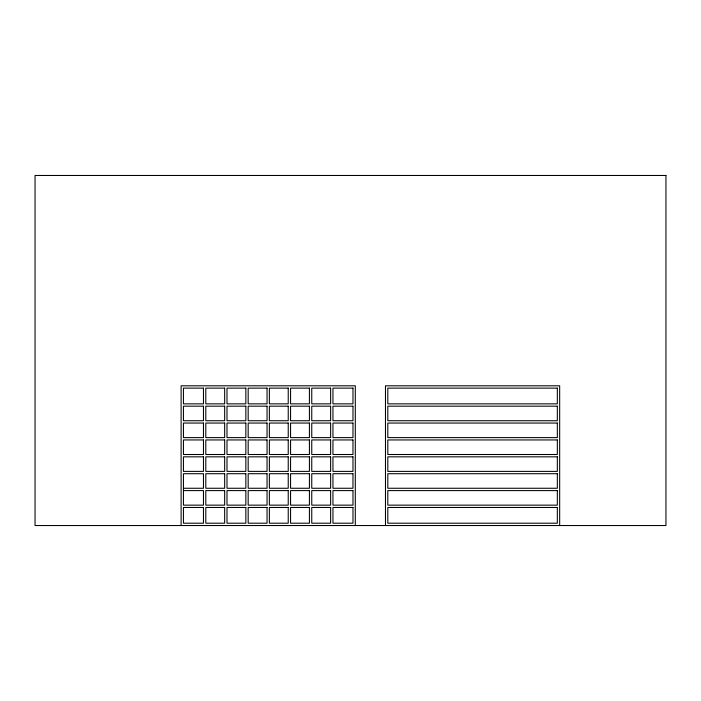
<?xml version="1.0" encoding="UTF-8"?>
<svg xmlns="http://www.w3.org/2000/svg" width="701" height="701" viewBox="0 0 701 701"><rect width="100%" height="100%" fill="white"/><g stroke="black" fill="none" stroke-linecap="round" stroke-linejoin="round"><path stroke-width="1.05" d="M183.443 488.264L203.465 488.264L203.465 473.71L183.443 473.71L183.443 505.149L203.465 505.149L203.465 490.595L183.443 490.595M559.67 525.531L559.67 385.804L385.48 385.804L385.48 525.531M355.302 525.531L355.302 385.804L181.112 385.804L181.112 525.531M665.95 175.469L35.05 175.469L35.05 525.531L665.95 525.531L665.95 175.469M203.465 388.135L183.443 388.135L183.443 403.855L203.465 403.855L203.465 388.135M224.662 388.135L205.796 388.135L205.796 403.855L224.662 403.855L224.662 388.135M245.849 388.135L226.993 388.135L226.993 403.855L245.849 403.855L245.849 388.135M267.046 388.135L248.18 388.135L248.18 403.855L267.046 403.855L267.046 388.135M288.234 388.135L269.368 388.135L269.368 403.855L288.234 403.855L288.234 388.135M309.421 388.135L290.565 388.135L290.565 403.855L309.421 403.855L309.421 388.135M330.618 388.135L311.752 388.135L311.752 403.855L330.618 403.855L330.618 388.135M352.971 388.135L332.949 388.135L332.949 403.855L352.971 403.855L352.971 388.135M557.339 388.135L387.811 388.135L387.811 403.855L557.339 403.855L557.339 388.135M203.465 406.177L183.443 406.177L183.443 420.731L203.465 420.731L203.465 406.177M224.662 406.177L205.796 406.177L205.796 420.731L224.662 420.731L224.662 406.177M245.849 406.177L226.993 406.177L226.993 420.731L245.849 420.731L245.849 406.177M267.046 406.177L248.18 406.177L248.18 420.731L267.046 420.731L267.046 406.177M288.234 406.177L269.368 406.177L269.368 420.731L288.234 420.731L288.234 406.177M309.421 406.177L290.565 406.177L290.565 420.731L309.421 420.731L309.421 406.177M330.618 406.177L311.752 406.177L311.752 420.731L330.618 420.731L330.618 406.177M352.971 406.177L332.949 406.177L332.949 420.731L352.971 420.731L352.971 406.177M557.339 406.177L387.811 406.177L387.811 420.731L557.339 420.731L557.339 406.177M203.465 423.062L183.443 423.062L183.443 437.617L203.465 437.617L203.465 423.062M224.662 423.062L205.796 423.062L205.796 437.617L224.662 437.617L224.662 423.062M245.849 423.062L226.993 423.062L226.993 437.617L245.849 437.617L245.849 423.062M267.046 423.062L248.18 423.062L248.18 437.617L267.046 437.617L267.046 423.062M288.234 423.062L269.368 423.062L269.368 437.617L288.234 437.617L288.234 423.062M309.421 423.062L290.565 423.062L290.565 437.617L309.421 437.617L309.421 423.062M330.618 423.062L311.752 423.062L311.752 437.617L330.618 437.617L330.618 423.062M352.971 423.062L332.949 423.062L332.949 437.617L352.971 437.617L352.971 423.062M557.339 423.062L387.811 423.062L387.811 437.617L557.339 437.617L557.339 423.062M203.465 439.948L183.443 439.948L183.443 454.502L203.465 454.502L203.465 439.948M224.662 439.948L205.796 439.948L205.796 454.502L224.662 454.502L224.662 439.948M245.849 439.948L226.993 439.948L226.993 454.502L245.849 454.502L245.849 439.948M267.046 439.948L248.18 439.948L248.18 454.502L267.046 454.502L267.046 439.948M288.234 439.948L269.368 439.948L269.368 454.502L288.234 454.502L288.234 439.948M309.421 439.948L290.565 439.948L290.565 454.502L309.421 454.502L309.421 439.948M330.618 439.948L311.752 439.948L311.752 454.502L330.618 454.502L330.618 439.948M352.971 439.948L332.949 439.948L332.949 454.502L352.971 454.502L352.971 439.948M557.339 439.948L387.811 439.948L387.811 454.502L557.339 454.502L557.339 439.948M203.465 456.833L183.443 456.833L183.443 471.387L203.465 471.387L203.465 456.833M224.662 456.833L205.796 456.833L205.796 471.387L224.662 471.387L224.662 456.833M245.849 456.833L226.993 456.833L226.993 471.387L245.849 471.387L245.849 456.833M267.046 456.833L248.18 456.833L248.18 471.387L267.046 471.387L267.046 456.833M288.234 456.833L269.368 456.833L269.368 471.387L288.234 471.387L288.234 456.833M309.421 456.833L290.565 456.833L290.565 471.387L309.421 471.387L309.421 456.833M330.618 456.833L311.752 456.833L311.752 471.387L330.618 471.387L330.618 456.833M352.971 456.833L332.949 456.833L332.949 471.387L352.971 471.387L352.971 456.833M557.339 456.833L387.811 456.833L387.811 471.387L557.339 471.387L557.339 456.833M224.662 473.71L205.796 473.71L205.796 488.264L224.662 488.264L224.662 473.71M245.849 473.71L226.993 473.71L226.993 488.264L245.849 488.264L245.849 473.71M267.046 473.71L248.18 473.71L248.18 488.264L267.046 488.264L267.046 473.71M288.234 473.71L269.368 473.71L269.368 488.264L288.234 488.264L288.234 473.71M309.421 473.71L290.565 473.71L290.565 488.264L309.421 488.264L309.421 473.71M330.618 473.71L311.752 473.71L311.752 488.264L330.618 488.264L330.618 473.71M352.971 473.71L332.949 473.71L332.949 488.264L352.971 488.264L352.971 473.71M557.339 473.71L387.811 473.71L387.811 488.264L557.339 488.264L557.339 473.71M224.662 490.595L205.796 490.595L205.796 505.149L224.662 505.149L224.662 490.595M245.849 490.595L226.993 490.595L226.993 505.149L245.849 505.149L245.849 490.595M267.046 490.595L248.18 490.595L248.18 505.149L267.046 505.149L267.046 490.595M288.234 490.595L269.368 490.595L269.368 505.149L288.234 505.149L288.234 490.595M309.421 490.595L290.565 490.595L290.565 505.149L309.421 505.149L309.421 490.595M330.618 490.595L311.752 490.595L311.752 505.149L330.618 505.149L330.618 490.595M352.971 490.595L332.949 490.595L332.949 505.149L352.971 505.149L352.971 490.595M557.339 490.595L387.811 490.595L387.811 505.149L557.339 505.149L557.339 490.595M203.465 507.48L183.443 507.48L183.443 523.2L203.465 523.2L203.465 507.48M224.662 507.48L205.796 507.48L205.796 523.2L224.662 523.2L224.662 507.48M245.849 507.48L226.993 507.48L226.993 523.2L245.849 523.2L245.849 507.48M267.046 507.48L248.18 507.48L248.18 523.2L267.046 523.2L267.046 507.48M288.234 507.48L269.368 507.48L269.368 523.2L288.234 523.2L288.234 507.48M309.421 507.48L290.565 507.48L290.565 523.2L309.421 523.2L309.421 507.48M330.618 507.48L311.752 507.48L311.752 523.2L330.618 523.2L330.618 507.48M352.971 507.48L332.949 507.48L332.949 523.2L352.971 523.2L352.971 507.48M557.339 507.48L387.811 507.48L387.811 523.2L557.339 523.2L557.339 507.48"/></g></svg>
